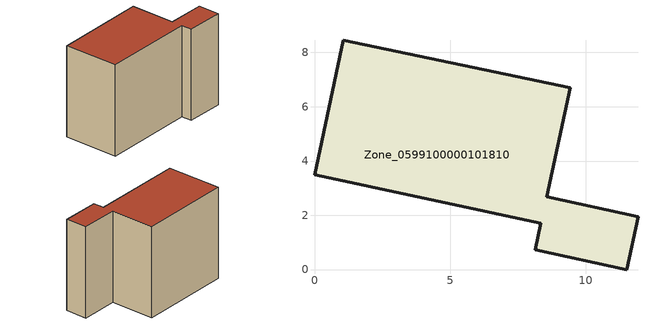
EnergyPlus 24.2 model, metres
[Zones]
Zone_0599100000101810
 floor ground (C_G): 0,3.48 1.06,8.44 9.42,6.7 8.55,2.67 11.92,1.95 11.5,0 8.13,0.72 8.34,1.7 z0
 wall outside (C_F): 1.06,8.44 0,3.48 8.34,1.7 8.13,0.72 11.5,0 11.92,1.95 8.55,2.67 9.42,6.7 1.06,8.44 z0:8.46
 roof outside (C_R): 11.92,1.95 8.55,2.67 9.42,6.7 1.06,8.44 0,3.48 8.34,1.7 8.13,0.72 11.5,0 z8.46
[BUILDING]
Pand.0599100000101810: North Axis=0; Terrain=City; Loads Convergence Tolerance Value=0.04; Temperature Convergence Tolerance Value=0.4; Solar Distribution=FullExterior; Maximum Number of Warmup Days=25; Minimum Number of Warmup Days=1
[Site:Location]
Rotterdam.The.Hague.AP_ZH_NLD Design_Conditions: Latitude=51.96; Longitude=4.45; Time Zone=1; Elevation=-4.5
[SITE:GROUNDTEMPERATURE:BUILDINGSURFACE]
18, 18, 18, 18, 18, 18, 18, 18, 18, 18, 18, 18
[MATERIAL] Thermal Absorptance=0.9; Solar Absorptance=0.7; Visible Absorptance=0.7
Name | Roughness | Thickness | Conductivity | Density | Specific Heat
G.TI.1975-1991 | MediumSmooth | 0.15 | 0.288461 | 540 | 1210
F.TI.1975-1991 | Rough | 0.3 | 0.230769 | 1920 | 840
R.TI.1975-1991 | MediumRough | 0.2 | 0.153846 | 1500 | 1000
[CONSTRUCTION]
C_G: G.TI.1975-1991
C_F: F.TI.1975-1991
C_R: R.TI.1975-1991
[ZONE]
Zone_0599100000101810: Type=1; Multiplier=1; Ceiling Height=Autocalculate; Volume=Autocalculate; Floor Area=autocalculate; Part of Total Floor Area=Yes
[ZONEINFILTRATION:DESIGNFLOWRATE]
Infil_Zone_0599100000101810: Zone or ZoneList or Space or SpaceList=Zone_0599100000101810; Schedule=AlwaysOn; Design Flow Rate Calculation Method=Flow/Area; Flow Rate per Floor Area=0.003; Constant Term Coefficient=1; Temperature Term Coefficient=0; Velocity Term Coefficient=0; Velocity Squared Term Coefficient=0
[HVACTEMPLATE:ZONE:IDEALLOADSAIRSYSTEM]
Zone_0599100000101810: Maximum Heating Supply Air Temperature=50; Minimum Cooling Supply Air Temperature=13; Maximum Heating Supply Air Humidity Ratio=0.0156; Minimum Cooling Supply Air Humidity Ratio=0.0077; Heating Limit=NoLimit; Cooling Limit=NoLimit; Dehumidification Control Type=ConstantSensibleHeatRatio; Cooling Sensible Heat Ratio=0.7; Dehumidification Setpoint=60; Humidification Control Type=None; Humidification Setpoint=30; Outdoor Air Method=None; Outdoor Air Flow Rate per Person=0.00944; Outdoor Air Flow Rate per Zone Floor Area=0; Outdoor Air Flow Rate per Zone=0; Demand Controlled Ventilation Type=None; Outdoor Air Economizer Type=NoEconomizer; Heat Recovery Type=None; Sensible Heat Recovery Effectiveness=0.7; Latent Heat Recovery Effectiveness=0.65
[ZONECONTROL:THERMOSTAT]
ThermostatControl_Zone_0599100000101810: Zone or ZoneList=Zone_0599100000101810; Control Type Schedule=DualSetpointControlType; Control 1=Thermostat_Zone_0599100000101810; Temperature Difference Between Cutout And Setpoint=0
[THERMOSTATSETPOINT:DUALSETPOINT]
Thermostat_Zone_0599100000101810: Heating Setpoint Temperature Schedule=HeatingSetpoint_Zone_0599100000101810; Cooling Setpoint Temperature Schedule=CoolingSetpoint_Zone_0599100000101810
[SCHEDULE:COMPACT]
HeatingSetpoint_Zone_0599100000101810: Through: 12/31, For: AllDays, Until: 24:00, 21
CoolingSetpoint_Zone_0599100000101810: Through: 12/31, For: AllDays, Until: 24:00, 24
DualSetpointControlType: Through: 12/31, For: AllDays, Until: 24:00, 4
AlwaysOn: Through: 12/31, For: AllDays, Until: 24:00, 1
